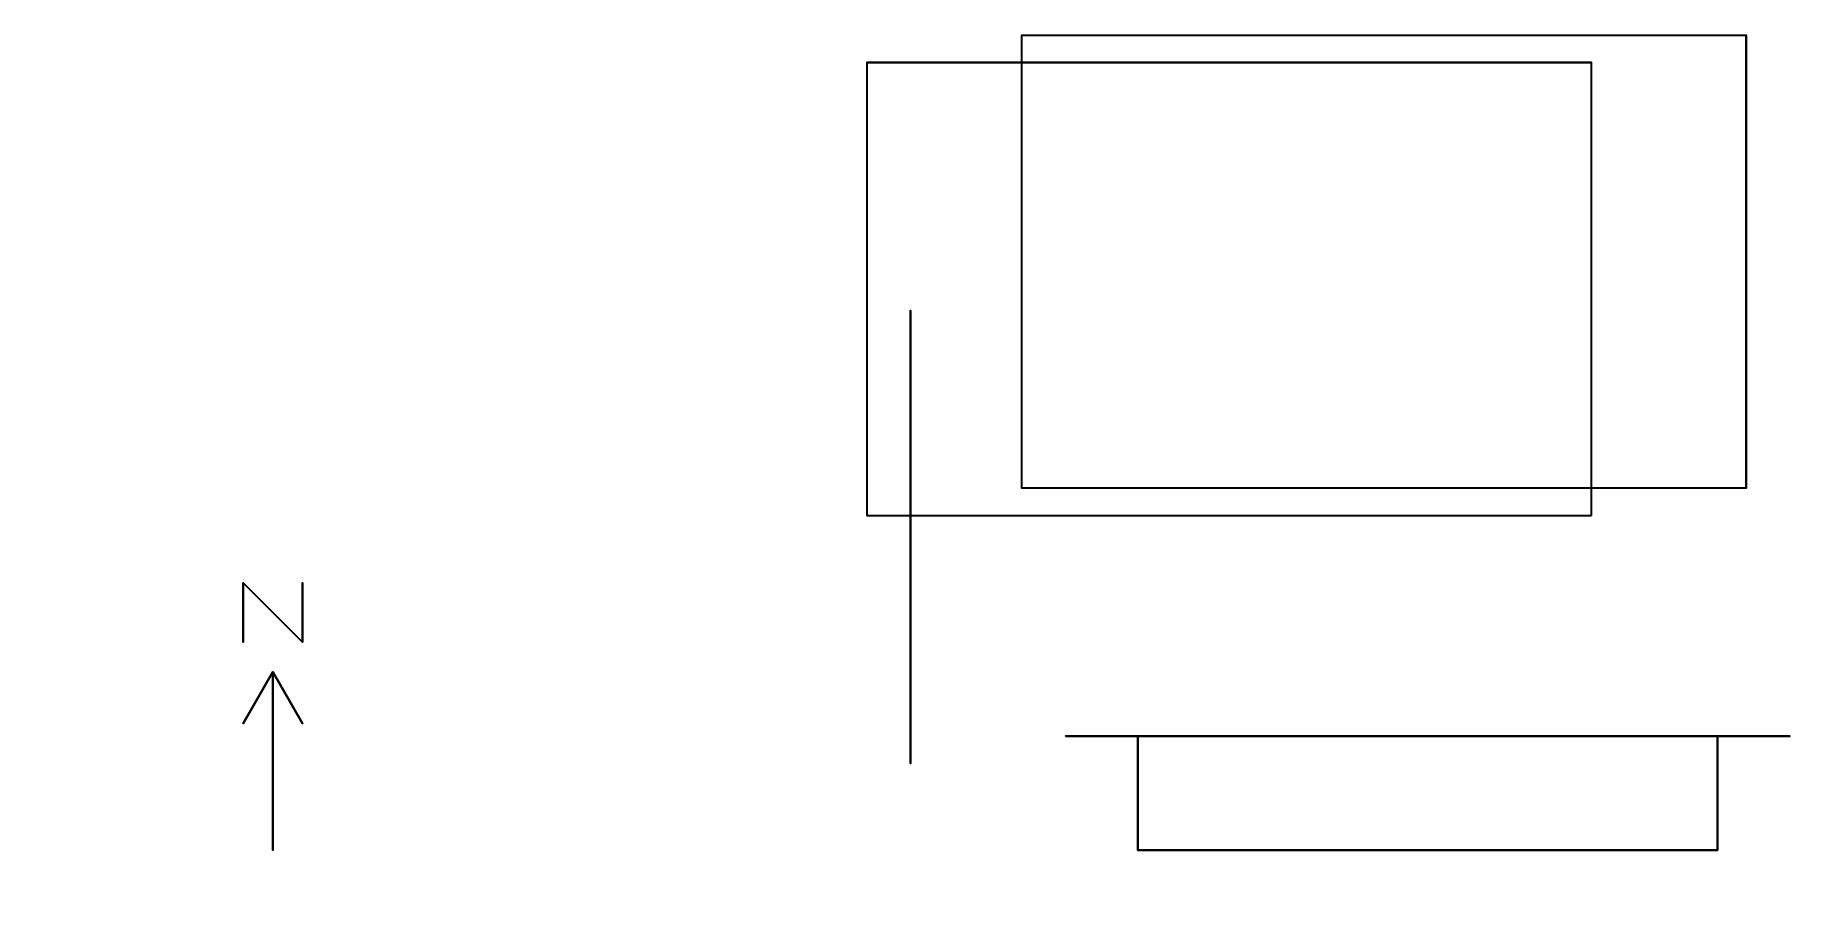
# Model space of a CAD drawing. Header units: metres. Extents: x -17.3 to 12.2, y -3 to 11.8.
import ezdxf

# ---------------------------------------------------------------- set-up
doc = ezdxf.new("R2010")
doc.units = ezdxf.units.M

msp = doc.modelspace()

# ---------------------------------------------------------------- linework, layer by layer
at = {"layer": '1', "color": 3}
for points in [[(-13.84146, 2.57976, 0.1), (-13.84146, 2.57976), (-13.84146, 1.57976), (-13.84146, 1.57976, 0.1)], [(-13.84146, 2.57976, 0.1), (-13.84146, 2.57976), (-12.84146, 1.57976), (-12.84146, 1.57976, 0.1)], [(-12.84146, 2.57976, 0.1), (-12.84146, 2.57976), (-12.84146, 1.57976), (-12.84146, 1.57976, 0.1)], [(-13.34146, 1.07976, 0.1), (-13.34146, 1.07976), (-13.84146, 0.21374), (-13.84146, 0.21374, 0.1)], [(-13.34146, 1.07976, 0.1), (-13.34146, 1.07976), (-13.34146, -1.92024), (-13.34146, -1.92024, 0.1)], [(-13.34146, 1.07976, 0.1), (-13.34146, 1.07976), (-12.84146, 0.21374), (-12.84146, 0.21374, 0.1)]]:
    msp.add_3dface(points, dxfattribs=at)
at = {"layer": 'LIVINGZONE', "color": 8}
msp.add_3dface([(11.45673, 11.78991), (11.45673, 4.16991), (-0.73527, 4.16991), (-0.73527, 11.78991)], dxfattribs=at)
at = {"layer": 'LIVINGZONE', "color": 43}
for points in [[(11.45673, 4.16991, 3.6576), (11.45673, 4.16991), (11.45673, 11.78991), (11.45673, 11.78991, 3.6576)], [(8.85054, 11.33037, 3.6576), (8.85054, 11.33037), (-3.34146, 11.33037), (-3.34146, 11.33037, 3.6576)], [(-2.60619, 7.16046, 3.6576), (-2.60619, 7.16046), (-2.60619, -0.45954), (-2.60619, -0.45954, 3.6576)], [(0, 0, 3.6576), (0, 0), (12.192, 0), (12.192, 0, 3.6576)]]:
    msp.add_3dface(points, dxfattribs=at)
at = {"layer": 'LIVINGZONE', "color": 15}
msp.add_3dface([(8.85054, 3.71037, 3.6576), (8.85054, 11.33037, 3.6576), (-3.34146, 11.33037, 3.6576), (-3.34146, 3.71037, 3.6576)], dxfattribs=at)
at = {"layer": 'LIVINGZONE', "color": 143}
for points in [[(-0.29346, 11.33037, 2.7432), (-0.29346, 11.33037, 0.6096), (-1.81746, 11.33037, 0.6096), (-1.81746, 11.33037, 2.7432)], [(7.32654, 11.33037, 2.7432), (7.32654, 11.33037, 0.6096), (5.80254, 11.33037, 0.6096), (5.80254, 11.33037, 2.7432)], [(1.524, 0, 2.7432), (1.524, 0, 0.6096), (10.668, 0, 0.6096), (10.668, 0, 2.7432)]]:
    msp.add_3dface(points, dxfattribs=at)
at = {"layer": 'LIVINGZONE', "color": 45}
msp.add_3dface([(-2.60619, 1.06446, 2.4384), (-2.60619, 1.06446, 0.3048), (-2.60619, 0.15006, 0.3048), (-2.60619, 0.15006, 2.4384)], dxfattribs=at)
at = {"layer": 'LIVINGZONE', "color": 13}
for points in [[(1.2192, -1.92024, 2.8956), (1.2192, 0, 2.8956), (10.9728, 0, 2.8956), (10.9728, -1.92024, 2.8956)], [(10.9728, -1.92024, 2.8956), (10.9728, 0, 2.8956), (1.2192, 0, 2.8956), (1.2192, -1.92024, 2.8956)]]:
    msp.add_3dface(points, dxfattribs=at)

doc.saveas('drawing.dxf')
